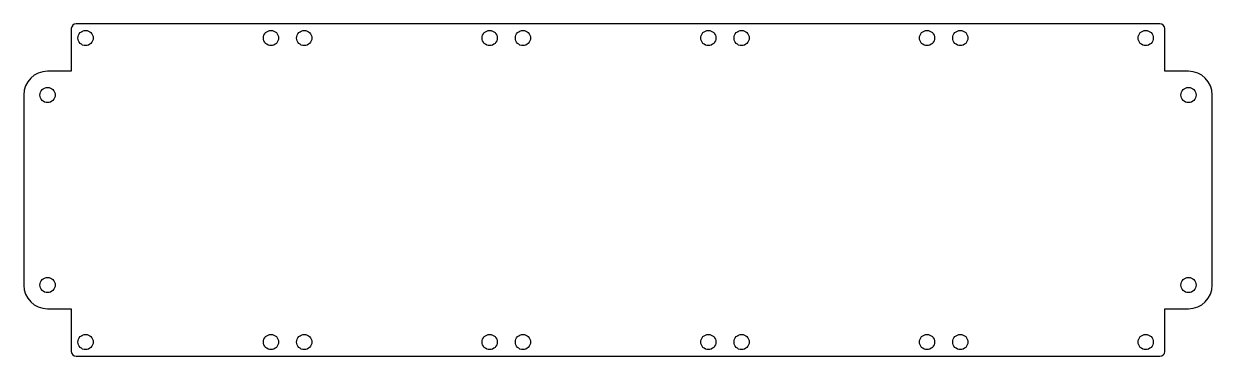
# Model space of a CAD drawing. Extents: x -38 to 212, y -31 to 39.
import ezdxf

# ---------------------------------------------------------------- set-up
doc = ezdxf.new("R2010")
doc.units = 0
doc.layers.get('0').update_dxf_attribs({"linetype": 'CONTINUOUS'})

msp = doc.modelspace()

# ---------------------------------------------------------------- linework, layer by layer
at = {"color": 7, "linetype": 'CONTINUOUS'}
for p, q in [((-27.91, 37.98), (-27.91, 28.98)), ((201.09, 38.98), (-26.91, 38.98)), ((202.09, 28.98), (202.09, 37.98)), ((-27.91, 28.98), (-32.91, 28.98)), ((207.09, 28.98), (202.09, 28.98)), ((-37.91, 23.98), (-37.91, -16.02)), ((212.09, -16.02), (212.09, 23.98)), ((-32.91, -21.02), (-27.91, -21.02)), ((-27.91, -21.02), (-27.91, -30.02)), ((202.09, -21.02), (207.09, -21.02)), ((202.09, -30.02), (202.09, -21.02)), ((-26.91, -31.02), (201.09, -31.02))]:
    msp.add_line(p, q, dxfattribs=at)
for centre in [(-24.91, 35.98), (14.09, 35.98), (21.09, 35.98), (60.09, 35.98), (67.09, 35.98), (106.09, 35.98), (113.09, 35.98), (152.09, 35.98), (159.09, 35.98), (198.09, 35.98), (-32.91, 23.98), (207.09, 23.98), (-32.91, -16.02), (207.09, -16.02), (-24.91, -28.02), (14.09, -28.02), (21.09, -28.02), (60.09, -28.02), (67.09, -28.02), (106.09, -28.02), (113.09, -28.02), (152.09, -28.02), (159.09, -28.02), (198.09, -28.02)]:
    msp.add_circle(centre, 1.6, dxfattribs=at)
for centre, radius, start, end in [((-26.91, 37.98), 1, 90, 180), ((201.09, 37.98), 1, 0, 90), ((-32.91, 23.98), 5, 90, 180), ((207.09, 23.98), 5, 0, 90), ((-32.91, -16.02), 5, 180, 270), ((207.09, -16.02), 5, 270, 0), ((-26.91, -30.02), 1, 180, 270), ((201.09, -30.02), 1, 270, 0)]:
    msp.add_arc(centre, radius, start, end, dxfattribs=at)

doc.saveas('drawing.dxf')
